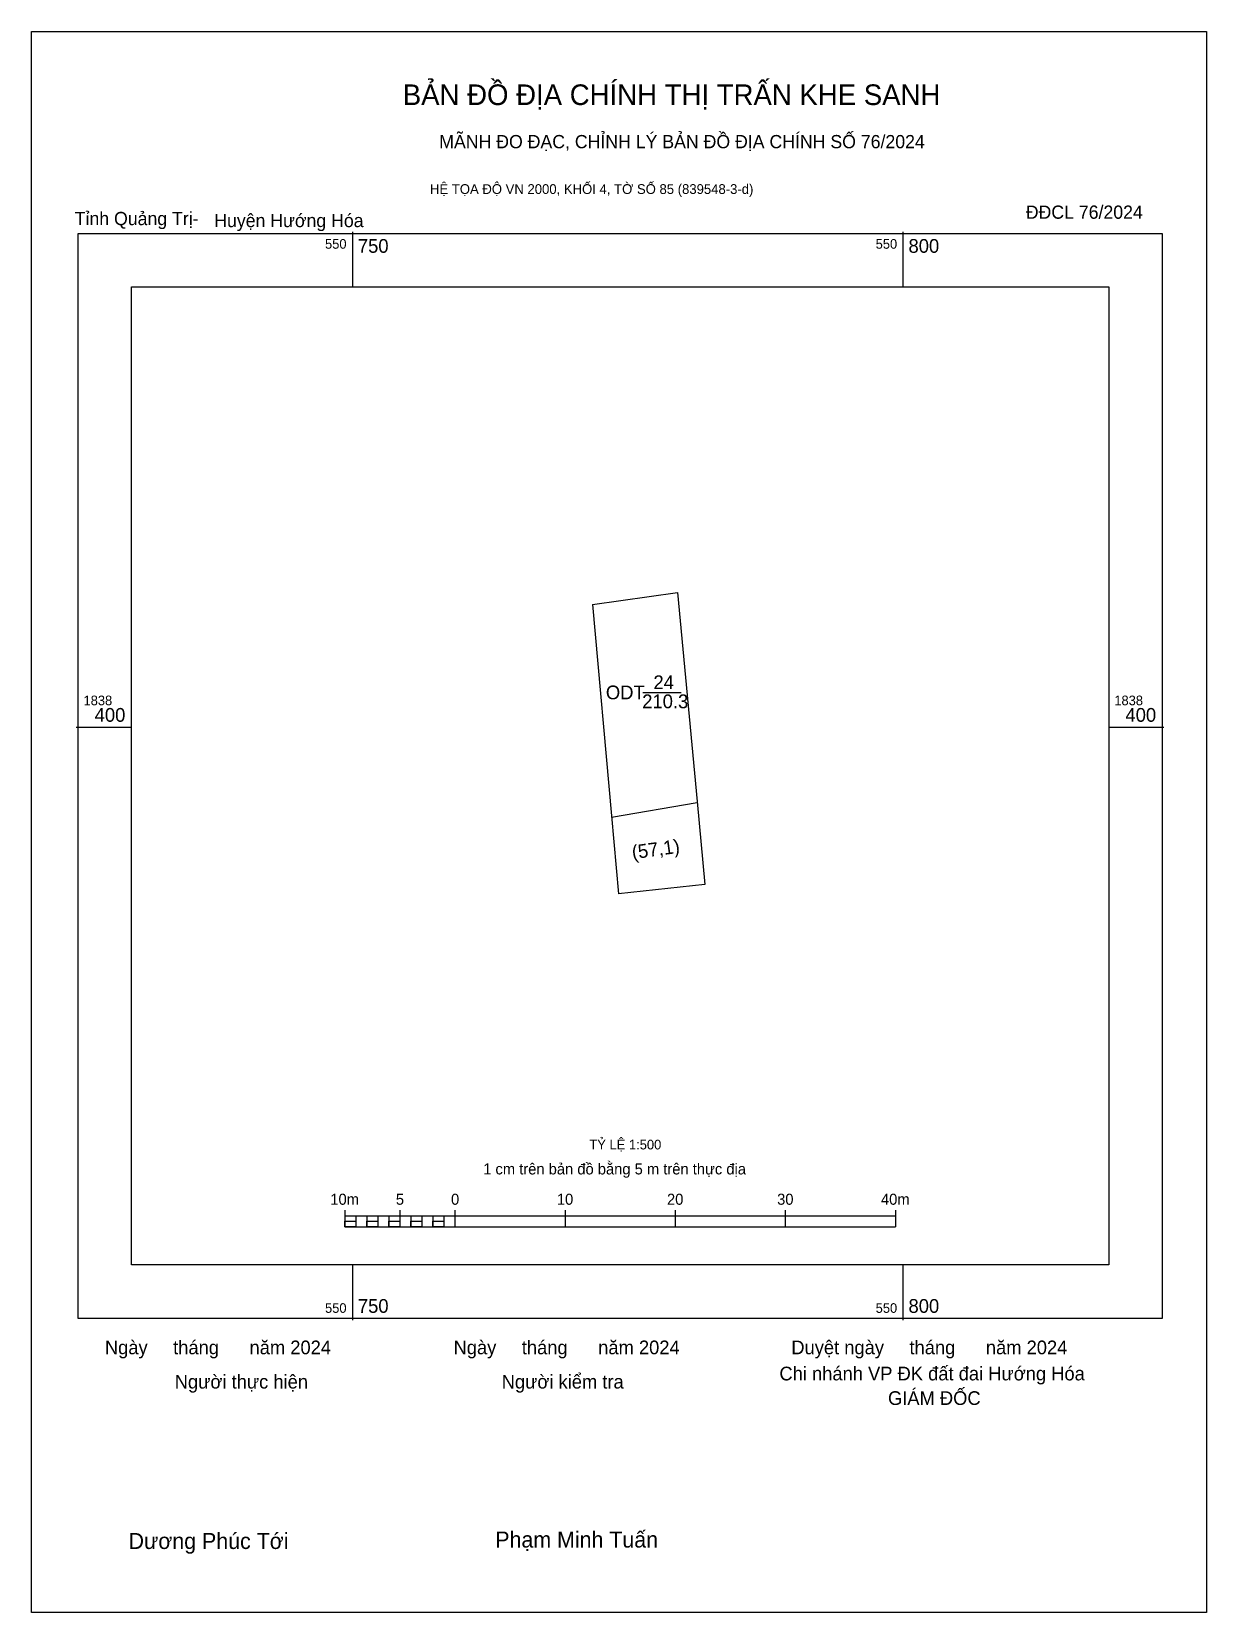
# Model space of a CAD drawing. Extents: x 550721 to 550828, y 1838320 to 1838463.
import ezdxf

# ---------------------------------------------------------------- set-up
doc = ezdxf.new("R2010")
doc.units = 0
for name, color, linetype in [('Level 1', 7, 'Continuous'), ('Level 10', 7, 'Continuous'), ('Level 15', 7, 'Continuous'), ('Level 6', 7, 'Continuous'), ('Level 62', 7, 'Continuous'), ('Level 63', 7, 'Continuous'), ('Level 9', 7, 'Continuous')]:
    doc.layers.add(name, color=color, linetype=linetype)

msp = doc.modelspace()

# ---------------------------------------------------------------- linework, layer by layer
at = {"layer": 'Level 1'}
msp.add_line((550773.54, 1838391.85), (550781.32, 1838393.18), dxfattribs=at)
at = {"layer": 'Level 10'}
for points in [[(550771.81, 1838411.15), (550779.53, 1838412.23), (550781.31, 1838393.28), (550782.02, 1838385.74), (550774.17, 1838384.88)], [(550771.81, 1838411.15), (550773.53, 1838391.95), (550774.17, 1838384.88)], [(550776.38, 1838403.17), (550779.86, 1838403.17)]]:
    msp.add_lwpolyline(points, dxfattribs=at)
at = {"layer": 'Level 15'}
msp.add_lwpolyline([(550720.87, 1838463.13), (550827.55, 1838463.13), (550827.55, 1838319.68), (550720.87, 1838319.68)], close=True, dxfattribs=at)
at = {"layer": 'Level 62'}
msp.add_lwpolyline([(550729.93, 1838439.96), (550818.69, 1838439.96), (550818.69, 1838351.21), (550729.93, 1838351.21)], close=True, dxfattribs=at)
at = {"layer": 'Level 63'}
for p, q in [((550750, 1838444.96), (550750, 1838439.96)), ((550800, 1838444.96), (550800, 1838439.96)), ((550724.93, 1838400), (550729.93, 1838400)), ((550818.69, 1838400), (550823.69, 1838400)), ((550749.31, 1838356.17), (550749.31, 1838354.67)), ((550754.31, 1838356.17), (550754.31, 1838354.67)), ((550759.31, 1838356.17), (550759.31, 1838354.67)), ((550769.31, 1838356.17), (550769.31, 1838354.67)), ((550779.31, 1838356.17), (550779.31, 1838354.67)), ((550789.31, 1838356.17), (550789.31, 1838354.67)), ((550799.31, 1838356.17), (550799.31, 1838354.67)), ((550749.31, 1838355.67), (550799.31, 1838355.67)), ((550749.31, 1838354.67), (550799.31, 1838354.67)), ((550750.31, 1838355.67), (550750.31, 1838354.67)), ((550751.31, 1838355.67), (550751.31, 1838354.67)), ((550752.31, 1838355.67), (550752.31, 1838354.67)), ((550753.31, 1838355.67), (550753.31, 1838354.67)), ((550754.31, 1838355.67), (550754.31, 1838354.67)), ((550755.31, 1838355.67), (550755.31, 1838354.67)), ((550756.31, 1838355.67), (550756.31, 1838354.67)), ((550757.31, 1838355.67), (550757.31, 1838354.67)), ((550758.31, 1838355.67), (550758.31, 1838354.67)), ((550759.31, 1838355.67), (550759.31, 1838354.67)), ((550750, 1838351.21), (550750, 1838346.21)), ((550800, 1838351.21), (550800, 1838346.21))]:
    msp.add_line(p, q, dxfattribs=at)
for points in [[(550725.09, 1838444.81), (550823.53, 1838444.81), (550823.53, 1838346.36), (550725.09, 1838346.36)], [(550749.31, 1838355.17), (550750.31, 1838355.17), (550750.31, 1838354.67), (550749.31, 1838354.67)], [(550749.31, 1838355.17), (550750.31, 1838355.17), (550750.31, 1838354.67), (550749.31, 1838354.67)], [(550751.31, 1838355.17), (550752.31, 1838355.17), (550752.31, 1838354.67), (550751.31, 1838354.67)], [(550753.31, 1838355.17), (550754.31, 1838355.17), (550754.31, 1838354.67), (550753.31, 1838354.67)], [(550755.31, 1838355.17), (550756.31, 1838355.17), (550756.31, 1838354.67), (550755.31, 1838354.67)], [(550757.31, 1838355.17), (550758.31, 1838355.17), (550758.31, 1838354.67), (550757.31, 1838354.67)]]:
    msp.add_lwpolyline(points, close=True, dxfattribs=at)

# ---------------------------------------------------------------- texts
at = {"layer": 'Level 10'}
for s, p in [('24', (550777.34, 1838403.46)), ('ODT', (550773.02, 1838402.54)), ('210.3', (550776.32, 1838401.73))]:
    msp.add_text(s, height=1.25, dxfattribs=at).set_placement(p)
msp.add_text('(57,1)', height=1.25, rotation=7.9651, dxfattribs=at).set_placement((550775.47, 1838388.02))
at = {"layer": 'Level 6'}
msp.add_text('TỶ LỆ 1:500', height=0.879, dxfattribs=at).set_placement((550771.52, 1838361.69))
at = {"layer": 'Level 63'}
for s, height, p in [('BẢN ĐỒ ĐỊA CHÍNH THỊ TRẤN KHE SANH', 1.8718, (550754.58, 1838456.47)), ('MÃNH ĐO ĐẠC, CHỈNH LÝ BẢN ĐỒ ĐỊA CHÍNH SỐ 76/2024', 1.2011, (550757.89, 1838452.55)), ('HỆ TỌA ĐỘ VN 2000, KHỐI 4, TỜ SỐ 85 (839548-3-d)', 0.8891, (550757.05, 1838448.4)), ('550', 0.875, (550747.52, 1838443.43)), ('750', 1.25, (550750.5, 1838443.06)), ('550', 0.875, (550797.52, 1838443.43)), ('800', 1.25, (550800.5, 1838443.06)), ('1838', 0.875, (550725.59, 1838402)), ('1838', 0.875, (550819.19, 1838402)), ('400', 1.25, (550726.6, 1838400.5)), ('400', 1.25, (550820.2, 1838400.5)), ('1 cm trên bản đồ bằng 5 m trên thực địa', 1, (550761.88, 1838359.42)), ('10m', 1, (550748, 1838356.67)), ('5', 1, (550753.95, 1838356.67)), ('0', 1, (550758.96, 1838356.67)), ('10', 1, (550768.57, 1838356.67)), ('20', 1, (550778.57, 1838356.67)), ('30', 1, (550788.57, 1838356.67)), ('40m', 1, (550798, 1838356.67)), ('550', 0.875, (550747.52, 1838346.86)), ('750', 1.25, (550750.5, 1838346.86)), ('550', 0.875, (550797.52, 1838346.86)), ('800', 1.25, (550800.5, 1838346.86)), ('Ngày     tháng      năm 2024', 1.2442, (550727.53, 1838343.1)), ('Ngày     tháng      năm 2024', 1.2442, (550759.19, 1838343.1)), ('Duyệt ngày     tháng      năm 2024', 1.2442, (550789.86, 1838343.1)), ('Chi nhánh VP ĐK đất đai Hướng Hóa', 1.2442, (550788.78, 1838340.73)), ('Người thực hiện', 1.2442, (550733.87, 1838339.99)), ('Người kiểm tra', 1.2442, (550763.56, 1838339.99)), ('GIÁM ĐỐC', 1.244, (550798.64, 1838338.5)), ('Dương Phúc Tới', 1.4512, (550729.68, 1838325.43)), ('Phạm Minh Tuấn', 1.4512, (550762.98, 1838325.56))]:
    msp.add_text(s, height=height, dxfattribs=at).set_placement(p)
at = {"layer": 'Level 9'}
for s, p in [('Tỉnh Quảng Trị-', (550724.79, 1838445.57)), ('Huyện Hướng Hóa', (550737.46, 1838445.39)), ('ĐĐCL 76/2024', (550811.15, 1838446.15))]:
    msp.add_text(s, height=1.2011, dxfattribs=at).set_placement(p)

doc.saveas('drawing.dxf')
